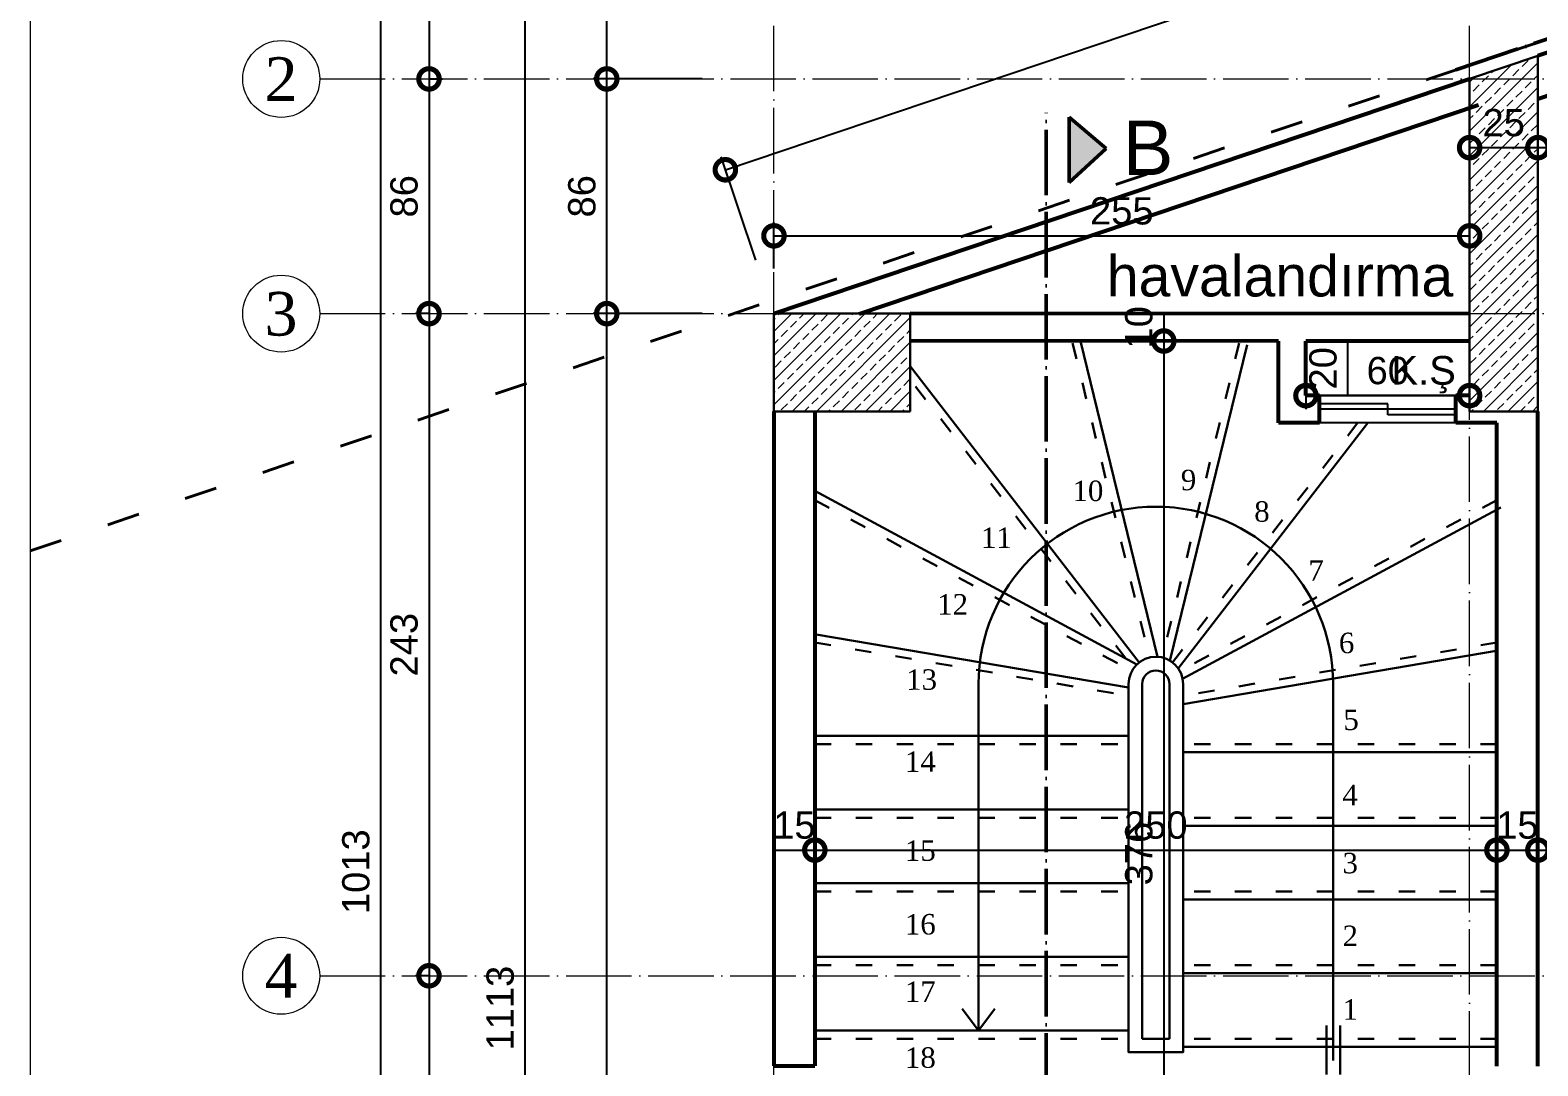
# Model space of a CAD drawing. Header units: millimetres. Extents: x 7519 to 33116, y -1769 to 3101.
# Drawn here: x 19042 to 19595, y 1839 to 2218 of the extents above; entities that cross this region are included whole.
import ezdxf
from ezdxf.enums import TextEntityAlignment as Align

# ---------------------------------------------------------------- set-up
doc = ezdxf.new("R2010")
doc.units = ezdxf.units.MM
doc.linetypes.add('ACAD_ISO03W100', pattern=[30, 12, -18])
doc.linetypes.add('ACAD_ISO04W100', pattern=[30, 24, -3, 0, -3])
for name, color, linetype, lineweight in [('duvar', 145, 'Continuous', 53), ('iç ölçü x', 20, 'Continuous', 9), ('KAPI', 42, 'Continuous', 25), ('kesit', 50, 'Continuous', 50), ('kolon', 1, 'Continuous', 30), ('KÜTÜPHANE', 34, 'Continuous', 30), ('tarama', 157, 'Continuous', 15), ('çizgi', 234, 'Continuous', 9)]:
    doc.layers.add(name, color=color, linetype=linetype, lineweight=lineweight)
doc.layers.add('kapı pen', color=4, linetype='Continuous')
doc.styles.add('ARIAL', font='arial.ttf', dxfattribs={"height": 10})
doc.styles.add('emre', font='times.ttf')
doc.styles.get("Standard").update_dxf_attribs({"font": 'arial.ttf'})
doc.styles.add('TÜRKÇE', font='times.ttf')
doc.dimstyles.new('KESİT', dxfattribs={"dimscale": 0, "dimtxt": 10, "dimasz": 15, "dimexe": 5, "dimexo": 5, "dimgap": 4, "dimtad": 1, "dimdec": 0, "dimdsep": 46, "dimtxsty": 'ARIAL', "dimblk": 'DOTSMALL', "dimcen": -2, "dimclrd": 256, "dimclre": 8, "dimclrt": 4, "dimadec": 0, "dimazin": 0, "dimtfac": 0.533333, "dimtdec": 0, "dimtix": 1, "dimtmove": 2, "dimatfit": 3, "dimldrblk": 'DOTSMALL', "dimfxl": 35, "dimfxlon": 1, "dimtolj": 1, "dimarcsym": 0})

# ---------------------------------------------------------------- blocks, each defined once
blk = doc.blocks.new('_DotSmall')
at = {"color": 0, "linetype": 'ByBlock', "const_width": 0.5}
blk.add_lwpolyline([(-0.0625, 0, 1), (0.0625, 0, 1)], format="xyb", close=True, dxfattribs=at)
blk = doc.blocks.new('*D99')
at = {"layer": 'Defpoints', "color": 0, "lineweight": 100, "transparency": 16777216}
for p in [(19186.74, 2416.26), (19186.74, 2200.26), (19188.17, 2200.26)]:
    blk.add_point(p, dxfattribs=at)
at = {"layer": 'iç ölçü x', "color": 8, "lineweight": -2, "transparency": 16777216}
for p, q in [((19188.17, 2416.26), (19193.17, 2416.26)), ((19188.17, 2200.26), (19193.17, 2200.26))]:
    blk.add_line(p, q, dxfattribs=at)
at = {"layer": 'iç ölçü x', "lineweight": -2, "transparency": 16777216}
blk.add_line((19188.17, 2416.26), (19188.17, 2200.26), dxfattribs=at)
at = {"layer": 'iç ölçü x', "lineweight": -2, "transparency": 16777216, "xscale": 15, "yscale": 15, "zscale": 15}
for p, rotation in [((19188.17, 2416.26), 90), ((19188.17, 2200.26), 270)]:
    blk.add_blockref('_DotSmall', p, dxfattribs=dict(at, rotation=rotation))
at = {"layer": 'iç ölçü x', "color": 4, "transparency": 16777216, "insert": (19179.06, 2308.26), "char_height": 10, "attachment_point": 5, "rotation": 90, "style": 'ARIAL'}
blk.add_mtext('\\A1;216', dxfattribs=at)
blk = doc.blocks.new('*D100')
at = {"layer": 'Defpoints', "color": 0, "lineweight": 100, "transparency": 16777216}
for p in [(19186.74, 2200.26), (19188.17, 2114.23), (19188.17, 2114.23)]:
    blk.add_point(p, dxfattribs=at)
at = {"layer": 'iç ölçü x', "color": 8, "lineweight": -2, "transparency": 16777216}
for p, q in [((19188.17, 2200.26), (19193.17, 2200.26)), ((19188.17, 2114.23), (19183.17, 2114.23))]:
    blk.add_line(p, q, dxfattribs=at)
at = {"layer": 'iç ölçü x', "lineweight": -2, "transparency": 16777216}
blk.add_line((19188.17, 2200.26), (19188.17, 2114.23), dxfattribs=at)
at = {"layer": 'iç ölçü x', "lineweight": -2, "transparency": 16777216, "xscale": 15, "yscale": 15, "zscale": 15}
for p, rotation in [((19188.17, 2200.26), 90), ((19188.17, 2114.23), 270)]:
    blk.add_blockref('_DotSmall', p, dxfattribs=dict(at, rotation=rotation))
at = {"layer": 'iç ölçü x', "color": 4, "transparency": 16777216, "insert": (19179.06, 2157.24), "char_height": 10, "attachment_point": 5, "rotation": 90, "style": 'ARIAL'}
blk.add_mtext('\\A1;86', dxfattribs=at)
blk = doc.blocks.new('*D101')
at = {"layer": 'Defpoints', "color": 0, "lineweight": 100, "transparency": 16777216}
for p in [(19188.17, 2114.23), (19188.17, 1871.52), (19188.17, 1871.52)]:
    blk.add_point(p, dxfattribs=at)
at = {"layer": 'iç ölçü x', "color": 8, "lineweight": -2, "transparency": 16777216}
for p, q in [((19188.17, 2114.23), (19183.17, 2114.23)), ((19188.17, 1871.52), (19183.17, 1871.52))]:
    blk.add_line(p, q, dxfattribs=at)
at = {"layer": 'iç ölçü x', "lineweight": -2, "transparency": 16777216}
blk.add_line((19188.17, 2114.23), (19188.17, 1871.52), dxfattribs=at)
at = {"layer": 'iç ölçü x', "lineweight": -2, "transparency": 16777216, "xscale": 15, "yscale": 15, "zscale": 15}
for p, rotation in [((19188.17, 2114.23), 90), ((19188.17, 1871.52), 270)]:
    blk.add_blockref('_DotSmall', p, dxfattribs=dict(at, rotation=rotation))
at = {"layer": 'iç ölçü x', "color": 4, "transparency": 16777216, "insert": (19179.06, 1992.88), "char_height": 10, "attachment_point": 5, "rotation": 90, "style": 'ARIAL'}
blk.add_mtext('\\A1;243', dxfattribs=at)
blk = doc.blocks.new('*D102')
at = {"layer": 'Defpoints', "color": 0, "lineweight": 100, "transparency": 16777216}
for p in [(19188.17, 1871.52), (19188.17, 1728.41), (19188.17, 1728.41)]:
    blk.add_point(p, dxfattribs=at)
at = {"layer": 'iç ölçü x', "color": 8, "lineweight": -2, "transparency": 16777216}
for p, q in [((19188.17, 1871.52), (19183.17, 1871.52)), ((19188.17, 1728.41), (19183.17, 1728.41))]:
    blk.add_line(p, q, dxfattribs=at)
at = {"layer": 'iç ölçü x', "lineweight": -2, "transparency": 16777216}
blk.add_line((19188.17, 1871.52), (19188.17, 1728.41), dxfattribs=at)
at = {"layer": 'iç ölçü x', "lineweight": -2, "transparency": 16777216, "xscale": 15, "yscale": 15, "zscale": 15}
for p, rotation in [((19188.17, 1871.52), 90), ((19188.17, 1728.41), 270)]:
    blk.add_blockref('_DotSmall', p, dxfattribs=dict(at, rotation=rotation))
at = {"layer": 'iç ölçü x', "color": 4, "transparency": 16777216, "insert": (19179.06, 1799.96), "char_height": 10, "attachment_point": 5, "rotation": 90, "style": 'ARIAL'}
blk.add_mtext('\\A1;143', dxfattribs=at)
blk = doc.blocks.new('*D105')
at = {"layer": 'Defpoints', "color": 0, "lineweight": 100, "transparency": 16777216}
for p in [(19170.52, 2416.26), (19170.52, 2416.26), (19170.52, 1403.08)]:
    blk.add_point(p, dxfattribs=at)
at = {"layer": 'iç ölçü x', "color": 8, "lineweight": -2, "transparency": 16777216}
for p, q in [((19170.52, 2416.26), (19165.52, 2416.26)), ((19170.52, 1403.08), (19175.52, 1403.08))]:
    blk.add_line(p, q, dxfattribs=at)
at = {"layer": 'iç ölçü x', "lineweight": -2, "transparency": 16777216}
blk.add_line((19170.52, 1403.08), (19170.52, 2416.26), dxfattribs=at)
at = {"layer": 'iç ölçü x', "lineweight": -2, "transparency": 16777216, "xscale": 15, "yscale": 15, "zscale": 15}
for p, rotation in [((19170.52, 2416.26), 90), ((19170.52, 1403.08), 270)]:
    blk.add_blockref('_DotSmall', p, dxfattribs=dict(at, rotation=rotation))
at = {"layer": 'iç ölçü x', "color": 4, "transparency": 16777216, "insert": (19161.41, 1909.67), "char_height": 10, "attachment_point": 5, "rotation": 90, "style": 'ARIAL'}
blk.add_mtext('\\A1;1013', dxfattribs=at)
blk = doc.blocks.new('*D124')
at = {"layer": 'Defpoints', "color": 0, "lineweight": 100, "transparency": 16777216}
for p in [(19253.33, 2114.23), (19314.58, 2114.23), (19314.58, 1303.08)]:
    blk.add_point(p, dxfattribs=at)
at = {"layer": 'iç ölçü x', "color": 8, "lineweight": -2, "transparency": 16777216}
for p, q in [((19288.33, 2114.23), (19248.33, 2114.23)), ((19288.33, 1303.08), (19248.33, 1303.08))]:
    blk.add_line(p, q, dxfattribs=at)
at = {"layer": 'iç ölçü x', "lineweight": -2, "transparency": 16777216}
blk.add_line((19253.33, 1303.08), (19253.33, 2114.23), dxfattribs=at)
at = {"layer": 'iç ölçü x', "lineweight": -2, "transparency": 16777216, "xscale": 15, "yscale": 15, "zscale": 15}
for p, rotation in [((19253.33, 2114.23), 90), ((19253.33, 1303.08), 270)]:
    blk.add_blockref('_DotSmall', p, dxfattribs=dict(at, rotation=rotation))
at = {"layer": 'iç ölçü x', "color": 4, "transparency": 16777216, "insert": (19244.23, 1708.66), "char_height": 10, "attachment_point": 5, "rotation": 90, "style": 'ARIAL'}
blk.add_mtext('\\A1;811', dxfattribs=at)
blk = doc.blocks.new('*D125')
at = {"layer": 'Defpoints', "color": 0, "lineweight": 100, "transparency": 16777216}
for p in [(19253.33, 2200.26), (19569.58, 2200.26), (19314.58, 2114.23)]:
    blk.add_point(p, dxfattribs=at)
at = {"layer": 'iç ölçü x', "color": 8, "lineweight": -2, "transparency": 16777216}
for p, q in [((19288.33, 2200.26), (19248.33, 2200.26)), ((19288.33, 2114.23), (19248.33, 2114.23))]:
    blk.add_line(p, q, dxfattribs=at)
at = {"layer": 'iç ölçü x', "lineweight": -2, "transparency": 16777216}
blk.add_line((19253.33, 2114.23), (19253.33, 2200.26), dxfattribs=at)
at = {"layer": 'iç ölçü x', "lineweight": -2, "transparency": 16777216, "xscale": 15, "yscale": 15, "zscale": 15}
for p, rotation in [((19253.33, 2200.26), 90), ((19253.33, 2114.23), 270)]:
    blk.add_blockref('_DotSmall', p, dxfattribs=dict(at, rotation=rotation))
at = {"layer": 'iç ölçü x', "color": 4, "transparency": 16777216, "insert": (19244.23, 2157.24), "char_height": 10, "attachment_point": 5, "rotation": 90, "style": 'ARIAL'}
blk.add_mtext('\\A1;86', dxfattribs=at)
blk = doc.blocks.new('*D126')
at = {"layer": 'Defpoints', "color": 0, "lineweight": 100, "transparency": 16777216}
for p in [(19253.33, 2416.26), (20209.86, 2416.26), (19569.58, 2200.26)]:
    blk.add_point(p, dxfattribs=at)
at = {"layer": 'iç ölçü x', "color": 8, "lineweight": -2, "transparency": 16777216}
for p, q in [((19288.33, 2416.26), (19248.33, 2416.26)), ((19288.33, 2200.26), (19248.33, 2200.26))]:
    blk.add_line(p, q, dxfattribs=at)
at = {"layer": 'iç ölçü x', "lineweight": -2, "transparency": 16777216}
blk.add_line((19253.33, 2200.26), (19253.33, 2416.26), dxfattribs=at)
at = {"layer": 'iç ölçü x', "lineweight": -2, "transparency": 16777216, "xscale": 15, "yscale": 15, "zscale": 15}
for p, rotation in [((19253.33, 2416.26), 90), ((19253.33, 2200.26), 270)]:
    blk.add_blockref('_DotSmall', p, dxfattribs=dict(at, rotation=rotation))
at = {"layer": 'iç ölçü x', "color": 4, "transparency": 16777216, "insert": (19244.23, 2308.26), "char_height": 10, "attachment_point": 5, "rotation": 90, "style": 'ARIAL'}
blk.add_mtext('\\A1;216', dxfattribs=at)
blk = doc.blocks.new('*D127')
at = {"layer": 'Defpoints', "color": 0, "lineweight": 100, "transparency": 16777216}
for p in [(19223.41, 2416.26), (19268.33, 2416.26), (19268.33, 1303.08)]:
    blk.add_point(p, dxfattribs=at)
at = {"layer": 'iç ölçü x', "color": 8, "lineweight": -2, "transparency": 16777216}
for p, q in [((19258.41, 2416.26), (19218.41, 2416.26)), ((19258.41, 1303.08), (19218.41, 1303.08))]:
    blk.add_line(p, q, dxfattribs=at)
at = {"layer": 'iç ölçü x', "lineweight": -2, "transparency": 16777216}
blk.add_line((19223.41, 1303.08), (19223.41, 2416.26), dxfattribs=at)
at = {"layer": 'iç ölçü x', "lineweight": -2, "transparency": 16777216, "xscale": 15, "yscale": 15, "zscale": 15}
for p, rotation in [((19223.41, 2416.26), 90), ((19223.41, 1303.08), 270)]:
    blk.add_blockref('_DotSmall', p, dxfattribs=dict(at, rotation=rotation))
at = {"layer": 'iç ölçü x', "color": 4, "transparency": 16777216, "insert": (19214.3, 1859.67), "char_height": 10, "attachment_point": 5, "rotation": 90, "style": 'ARIAL'}
blk.add_mtext('\\A1;1113', dxfattribs=at)
blk = doc.blocks.new('*D128')
at = {"layer": 'Defpoints', "color": 0, "lineweight": 100, "transparency": 16777216}
for p in [(19569.57, 2174.49), (19594.58, 2175.08), (19594.58, 2174.49)]:
    blk.add_point(p, dxfattribs=at)
at = {"layer": 'iç ölçü x', "color": 8, "lineweight": -2, "transparency": 16777216}
for p, q in [((19569.57, 2175.08), (19569.57, 2180.08)), ((19594.58, 2175.08), (19594.58, 2180.08))]:
    blk.add_line(p, q, dxfattribs=at)
at = {"layer": 'iç ölçü x', "lineweight": -2, "transparency": 16777216}
blk.add_line((19569.57, 2175.08), (19594.58, 2175.08), dxfattribs=at)
at = {"layer": 'iç ölçü x', "lineweight": -2, "transparency": 16777216, "xscale": 15, "yscale": 15, "zscale": 15, "rotation": 180}
blk.add_blockref('_DotSmall', (19569.57, 2175.08), dxfattribs=at)
at = {"layer": 'iç ölçü x', "lineweight": -2, "transparency": 16777216, "xscale": 15, "yscale": 15, "zscale": 15}
blk.add_blockref('_DotSmall', (19594.58, 2175.08), dxfattribs=at)
at = {"layer": 'iç ölçü x', "color": 4, "transparency": 16777216, "insert": (19582.07, 2184.19), "char_height": 10, "attachment_point": 5, "style": 'ARIAL'}
blk.add_mtext('\\A1;25', dxfattribs=at)
blk = doc.blocks.new('*D129')
at = {"layer": 'Defpoints', "color": 0, "lineweight": 100, "transparency": 16777216}
for p in [(19594.58, 2174.49), (19749.58, 2175.08), (19749.58, 2174.62)]:
    blk.add_point(p, dxfattribs=at)
at = {"layer": 'iç ölçü x', "color": 8, "lineweight": -2, "transparency": 16777216}
for p, q in [((19594.58, 2175.08), (19594.58, 2180.08)), ((19749.58, 2175.08), (19749.58, 2180.08))]:
    blk.add_line(p, q, dxfattribs=at)
at = {"layer": 'iç ölçü x', "lineweight": -2, "transparency": 16777216}
blk.add_line((19594.58, 2175.08), (19749.58, 2175.08), dxfattribs=at)
at = {"layer": 'iç ölçü x', "lineweight": -2, "transparency": 16777216, "xscale": 15, "yscale": 15, "zscale": 15, "rotation": 180}
blk.add_blockref('_DotSmall', (19594.58, 2175.08), dxfattribs=at)
at = {"layer": 'iç ölçü x', "lineweight": -2, "transparency": 16777216, "xscale": 15, "yscale": 15, "zscale": 15}
blk.add_blockref('_DotSmall', (19749.58, 2175.08), dxfattribs=at)
at = {"layer": 'iç ölçü x', "color": 4, "transparency": 16777216, "insert": (19672.08, 2184.19), "char_height": 10, "attachment_point": 5, "style": 'ARIAL'}
blk.add_mtext('\\A1;155', dxfattribs=at)
blk = doc.blocks.new('*D131')
at = {"layer": 'Defpoints', "color": 0, "lineweight": 100, "transparency": 16777216}
for p in [(19314.6, 1918.81), (19329.58, 1918.81), (19329.58, 1917.59)]:
    blk.add_point(p, dxfattribs=at)
at = {"layer": 'iç ölçü x', "color": 8, "lineweight": -2, "transparency": 16777216}
for p, q in [((19314.6, 1917.59), (19314.6, 1912.59)), ((19329.58, 1917.59), (19329.58, 1912.59))]:
    blk.add_line(p, q, dxfattribs=at)
at = {"layer": 'iç ölçü x', "lineweight": -2, "transparency": 16777216}
blk.add_line((19314.6, 1917.59), (19329.58, 1917.59), dxfattribs=at)
at = {"layer": 'iç ölçü x', "color": 4, "transparency": 16777216, "insert": (19322.09, 1926.7), "char_height": 10, "attachment_point": 5, "style": 'ARIAL'}
blk.add_mtext('\\A1;15', dxfattribs=at)
blk = doc.blocks.new('*D132')
at = {"layer": 'Defpoints', "color": 0, "lineweight": 100, "transparency": 16777216}
for p in [(19329.58, 1918.81), (19579.58, 1917.59), (19579.58, 1917.59)]:
    blk.add_point(p, dxfattribs=at)
at = {"layer": 'iç ölçü x', "color": 8, "lineweight": -2, "transparency": 16777216}
for p, q in [((19329.58, 1917.59), (19329.58, 1912.59)), ((19579.58, 1917.59), (19579.58, 1922.59))]:
    blk.add_line(p, q, dxfattribs=at)
at = {"layer": 'iç ölçü x', "lineweight": -2, "transparency": 16777216}
blk.add_line((19329.58, 1917.59), (19579.58, 1917.59), dxfattribs=at)
at = {"layer": 'iç ölçü x', "lineweight": -2, "transparency": 16777216, "xscale": 15, "yscale": 15, "zscale": 15, "rotation": 180}
blk.add_blockref('_DotSmall', (19329.58, 1917.59), dxfattribs=at)
at = {"layer": 'iç ölçü x', "lineweight": -2, "transparency": 16777216, "xscale": 15, "yscale": 15, "zscale": 15}
blk.add_blockref('_DotSmall', (19579.58, 1917.59), dxfattribs=at)
at = {"layer": 'iç ölçü x', "color": 4, "transparency": 16777216, "insert": (19454.58, 1926.7), "char_height": 10, "attachment_point": 5, "style": 'ARIAL'}
blk.add_mtext('\\A1;250', dxfattribs=at)
blk = doc.blocks.new('*D133')
at = {"layer": 'Defpoints', "color": 0, "lineweight": 100, "transparency": 16777216}
for p in [(19579.58, 1917.59), (19594.58, 1917.59), (19594.58, 1917.59)]:
    blk.add_point(p, dxfattribs=at)
at = {"layer": 'iç ölçü x', "color": 8, "lineweight": -2, "transparency": 16777216}
for p, q in [((19579.58, 1917.59), (19579.58, 1922.59)), ((19594.58, 1917.59), (19594.58, 1922.59))]:
    blk.add_line(p, q, dxfattribs=at)
at = {"layer": 'iç ölçü x', "lineweight": -2, "transparency": 16777216}
blk.add_line((19579.58, 1917.59), (19594.58, 1917.59), dxfattribs=at)
at = {"layer": 'iç ölçü x', "color": 4, "transparency": 16777216, "insert": (19587.08, 1926.7), "char_height": 10, "attachment_point": 5, "style": 'ARIAL'}
blk.add_mtext('\\A1;15', dxfattribs=at)
blk = doc.blocks.new('*D134')
at = {"layer": 'Defpoints', "color": 0, "lineweight": 100, "transparency": 16777216}
for p in [(19594.58, 1917.59), (19664.58, 1917.59), (19664.58, 1917.59)]:
    blk.add_point(p, dxfattribs=at)
at = {"layer": 'iç ölçü x', "color": 8, "lineweight": -2, "transparency": 16777216}
for p, q in [((19594.58, 1917.59), (19594.58, 1922.59)), ((19664.58, 1917.59), (19664.58, 1922.59))]:
    blk.add_line(p, q, dxfattribs=at)
at = {"layer": 'iç ölçü x', "lineweight": -2, "transparency": 16777216}
blk.add_line((19594.58, 1917.59), (19664.58, 1917.59), dxfattribs=at)
at = {"layer": 'iç ölçü x', "lineweight": -2, "transparency": 16777216, "xscale": 15, "yscale": 15, "zscale": 15, "rotation": 180}
blk.add_blockref('_DotSmall', (19594.58, 1917.59), dxfattribs=at)
at = {"layer": 'iç ölçü x', "lineweight": -2, "transparency": 16777216, "xscale": 15, "yscale": 15, "zscale": 15}
blk.add_blockref('_DotSmall', (19664.58, 1917.59), dxfattribs=at)
at = {"layer": 'iç ölçü x', "color": 4, "transparency": 16777216, "insert": (19629.58, 1926.7), "char_height": 10, "attachment_point": 5, "style": 'ARIAL'}
blk.add_mtext('\\A1;70', dxfattribs=at)
blk = doc.blocks.new('*D146')
at = {"layer": 'Defpoints', "color": 0, "lineweight": 100, "transparency": 16777216}
for p in [(19455.7, 2114.23), (19455.69, 2104.2), (19457.48, 2104.2)]:
    blk.add_point(p, dxfattribs=at)
at = {"layer": 'iç ölçü x', "color": 8, "lineweight": -2, "transparency": 16777216}
for p, q in [((19457.48, 2114.23), (19462.48, 2114.23)), ((19457.48, 2104.2), (19462.48, 2104.2))]:
    blk.add_line(p, q, dxfattribs=at)
at = {"layer": 'iç ölçü x', "lineweight": -2, "transparency": 16777216}
blk.add_line((19457.48, 2114.23), (19457.48, 2104.2), dxfattribs=at)
at = {"layer": 'iç ölçü x', "color": 4, "transparency": 16777216, "insert": (19448.37, 2109.22), "char_height": 10, "attachment_point": 5, "rotation": 90, "style": 'ARIAL'}
blk.add_mtext('\\A1;10', dxfattribs=at)
blk = doc.blocks.new('*D147')
at = {"layer": 'Defpoints', "color": 0, "lineweight": 100, "transparency": 16777216}
for p in [(19455.69, 2104.2), (19457.48, 1728.41), (19457.48, 1728.41)]:
    blk.add_point(p, dxfattribs=at)
at = {"layer": 'iç ölçü x', "color": 8, "lineweight": -2, "transparency": 16777216}
for p, q in [((19457.48, 2104.2), (19462.48, 2104.2)), ((19457.48, 1728.41), (19452.48, 1728.41))]:
    blk.add_line(p, q, dxfattribs=at)
at = {"layer": 'iç ölçü x', "lineweight": -2, "transparency": 16777216}
blk.add_line((19457.48, 2104.2), (19457.48, 1728.41), dxfattribs=at)
at = {"layer": 'iç ölçü x', "lineweight": -2, "transparency": 16777216, "xscale": 15, "yscale": 15, "zscale": 15}
for p, rotation in [((19457.48, 2104.2), 90), ((19457.48, 1728.41), 270)]:
    blk.add_blockref('_DotSmall', p, dxfattribs=dict(at, rotation=rotation))
at = {"layer": 'iç ölçü x', "color": 4, "transparency": 16777216, "insert": (19448.37, 1916.31), "char_height": 10, "attachment_point": 5, "rotation": 90, "style": 'ARIAL'}
blk.add_mtext('\\A1;376', dxfattribs=at)
blk = doc.blocks.new('*D498')
at = {"layer": 'Defpoints', "color": 0, "transparency": 16777216}
for p in [(20272.07, 2495.97), (20289.86, 2443.25), (19314.58, 2114.23)]:
    blk.add_point(p, dxfattribs=at)
at = {"layer": 'iç ölçü x', "color": 8, "lineweight": -2, "transparency": 16777216}
for p, q in [((20283.26, 2462.81), (20270.47, 2500.71)), ((19307.98, 2133.79), (19295.19, 2171.7))]:
    blk.add_line(p, q, dxfattribs=at)
at = {"layer": 'iç ölçü x', "lineweight": -2, "transparency": 16777216}
blk.add_line((19296.79, 2166.96), (20272.07, 2495.97), dxfattribs=at)
at = {"layer": 'iç ölçü x', "lineweight": -2, "transparency": 16777216, "xscale": 15, "yscale": 15, "zscale": 15}
for p, rotation in [((20272.07, 2495.97), 18.64210349549597), ((19296.79, 2166.96), 198.6421034954959)]:
    blk.add_blockref('_DotSmall', p, dxfattribs=dict(at, rotation=rotation))
at = {"layer": 'iç ölçü x', "color": 4, "transparency": 16777216, "insert": (19781.52, 2340.09), "char_height": 10, "attachment_point": 5, "rotation": 18.6421, "style": 'ARIAL'}
blk.add_mtext('\\A1;1029', dxfattribs=at)
blk = doc.blocks.new('*D499')
at = {"layer": 'Defpoints', "color": 0, "lineweight": 100, "transparency": 16777216}
for p in [(19569.58, 2142.74), (19314.6, 2125.77), (19569.58, 2125.77)]:
    blk.add_point(p, dxfattribs=at)
at = {"layer": 'iç ölçü x', "color": 8, "lineweight": -2, "transparency": 16777216}
for p, q in [((19314.6, 2130.77), (19314.6, 2147.74)), ((19569.58, 2130.77), (19569.58, 2147.74))]:
    blk.add_line(p, q, dxfattribs=at)
at = {"layer": 'iç ölçü x', "lineweight": -2, "transparency": 16777216}
blk.add_line((19314.6, 2142.74), (19569.58, 2142.74), dxfattribs=at)
at = {"layer": 'iç ölçü x', "lineweight": -2, "transparency": 16777216, "xscale": 15, "yscale": 15, "zscale": 15, "rotation": 180}
blk.add_blockref('_DotSmall', (19314.6, 2142.74), dxfattribs=at)
at = {"layer": 'iç ölçü x', "lineweight": -2, "transparency": 16777216, "xscale": 15, "yscale": 15, "zscale": 15}
blk.add_blockref('_DotSmall', (19569.58, 2142.74), dxfattribs=at)
at = {"layer": 'iç ölçü x', "color": 4, "transparency": 16777216, "insert": (19442.09, 2151.84), "char_height": 10, "attachment_point": 5, "style": 'ARIAL'}
blk.add_mtext('\\A1;255', dxfattribs=at)
blk = doc.blocks.new('A$C65B81EC1')
at = {"layer": 'duvar'}
for p, q in [((-25.01, -9.97), (-25.01, 0.03)), ((25, -10), (25, 0))]:
    blk.add_line(p, q, dxfattribs=at)
at = {"layer": 'KAPI'}
for points in [[(25, 0), (-25, 0)], [(0, -3), (-25, -3)], [(25, -5), (-25, -5)], [(0, -7), (0, -3)], [(25, -10), (-25, -10)], [(25, -7), (0, -7)]]:
    blk.add_lwpolyline(points, dxfattribs=at)
blk = doc.blocks.new('*D686')
at = {"layer": 'Defpoints', "color": 0, "transparency": 16777216}
for p in [(19509.58, 2104.19), (19524.98, 2104.19), (19509.58, 2084.19)]:
    blk.add_point(p, dxfattribs=at)
at = {"layer": 'iç ölçü x', "color": 8, "lineweight": -2, "transparency": 16777216}
for p, q in [((19514.58, 2104.19), (19529.98, 2104.19)), ((19514.58, 2084.19), (19529.98, 2084.19))]:
    blk.add_line(p, q, dxfattribs=at)
at = {"layer": 'iç ölçü x', "lineweight": -2, "transparency": 16777216}
blk.add_line((19524.98, 2084.19), (19524.98, 2104.19), dxfattribs=at)
at = {"layer": 'iç ölçü x', "color": 4, "transparency": 16777216, "insert": (19515.87, 2094.19), "char_height": 10, "attachment_point": 5, "rotation": 90, "style": 'ARIAL'}
blk.add_mtext('\\A1;20', dxfattribs=at)
blk = doc.blocks.new('*D687')
at = {"layer": 'Defpoints', "color": 0, "transparency": 16777216}
for p in [(19509.58, 2094.19), (19569.55, 2094.19), (19569.55, 2084.18)]:
    blk.add_point(p, dxfattribs=at)
at = {"layer": 'iç ölçü x', "color": 8, "lineweight": -2, "transparency": 16777216}
for p, q in [((19509.58, 2089.19), (19509.58, 2079.18)), ((19569.55, 2089.19), (19569.55, 2079.18))]:
    blk.add_line(p, q, dxfattribs=at)
at = {"layer": 'iç ölçü x', "lineweight": -2, "transparency": 16777216}
blk.add_line((19509.58, 2084.18), (19569.55, 2084.18), dxfattribs=at)
at = {"layer": 'iç ölçü x', "lineweight": -2, "transparency": 16777216, "xscale": 15, "yscale": 15, "zscale": 15, "rotation": 180}
blk.add_blockref('_DotSmall', (19509.58, 2084.18), dxfattribs=at)
at = {"layer": 'iç ölçü x', "lineweight": -2, "transparency": 16777216, "xscale": 15, "yscale": 15, "zscale": 15}
blk.add_blockref('_DotSmall', (19569.55, 2084.18), dxfattribs=at)
at = {"layer": 'iç ölçü x', "color": 4, "transparency": 16777216, "insert": (19539.57, 2093.29), "char_height": 10, "attachment_point": 5, "style": 'ARIAL'}
blk.add_mtext('\\A1;60', dxfattribs=at)

msp = doc.modelspace()

# ---------------------------------------------------------------- hatches: boundary and pattern name
at = {"layer": 'kesit'}
h = msp.add_hatch(color=256, dxfattribs=at)
h.dxf.hatch_style = 1
h.paths.add_polyline_path([(19436.324, 2174.768), (19422.844, 2186.19), (19422.844, 2162.325)])
at = {"layer": 'tarama'}
h = msp.add_hatch(dxfattribs=at)
h.set_pattern_fill('ANSI33', color=256)
h.set_pattern_definition([(45, (-1721.363, -89.647), (-4.490128, 4.490128), []), (45, (-1716.873, -89.647), (-4.490128, 4.490128), [3.175, -1.5875])])
h.paths.add_polyline_path([(19594.578, 2078.406), (19594.578, 2208.69), (19569.578, 2200.257), (19569.578, 2078.406)])
h = msp.add_hatch(dxfattribs=at)
h.set_pattern_fill('ANSI33', color=256)
h.set_pattern_definition([(45, (-20204.8364, 0), (-4.4901281, 4.4901281), []), (45, (-20200.346, 0), (-4.4901281, 4.4901281), [3.175, -1.5875])])
h.paths.add_polyline_path([(19364.578, 2114.231), (19314.601, 2114.231), (19314.601, 2078.408), (19364.578, 2078.408)])

# ---------------------------------------------------------------- linework, layer by layer
at = {"layer": 'duvar'}
for p, q in [((20025.955, 2338.387), (19594.578, 2192.86)), ((19314.601, 2114.231), (19569.578, 2200.238)), ((19345.836, 2114.213), (19572.774, 2190.763)), ((19569.557, 2114.18), (19364.578, 2114.231)), ((19499.582, 2104.191), (19364.578, 2104.225)), ((19499.582, 2074.191), (19499.582, 2104.191)), ((19569.559, 2104.18), (19509.582, 2104.188)), ((19509.582, 2084.188), (19509.582, 2104.188)), ((19514.565, 2084.188), (19509.582, 2084.188)), ((19569.559, 2084.18), (19564.571, 2084.18)), ((19314.578, 2078.408), (19314.578, 1838.506)), ((19329.578, 2078.408), (19329.578, 1838.509)), ((19594.578, 1838.406), (19594.578, 2078.406)), ((19514.565, 2074.214), (19499.582, 2074.191)), ((19579.582, 2074.177), (19564.569, 2074.18)), ((19579.578, 1838.406), (19579.578, 2074.177)), ((19314.555, 1838.506), (19329.578, 1838.509))]:
    msp.add_line(p, q, dxfattribs=at)
msp.add_lwpolyline([(20159.856, 2399.39), (19594.578, 2208.69)], dxfattribs=at)
at = {"layer": 'iç ölçü x', "linetype": 'ACAD_ISO04W100', "lineweight": 50}
for q in [(20209.856, 2421.258), (19564.555, 2203.557)]:
    msp.add_line((19564.555, 2203.569), q, dxfattribs=at)
at = {"layer": 'iç ölçü x'}
msp.add_lwpolyline([(19041.983, 704.072), (20883.615, 704.072), (20883.615, 3080.74), (19041.983, 3080.74)], close=True, dxfattribs=at)
at = {"layer": 'kapı pen', "linetype": 'ACAD_ISO03W100', "lineweight": 40}
msp.add_line((19041.983, 2027.265), (20867.807, 2643.217), dxfattribs=at)
at = {"layer": 'kesit', "linetype": 'ACAD_ISO04W100'}
msp.add_line((19414.327, 1104.113), (19414.327, 2187.85), dxfattribs=at)
at = {"layer": 'kesit'}
for p, q in [((19422.844, 2186.19), (19436.324, 2174.768)), ((19422.844, 2186.19), (19422.844, 2162.325)), ((19436.324, 2174.768), (19422.844, 2162.325))]:
    msp.add_line(p, q, dxfattribs=at)
at = {"layer": 'kolon'}
for points in [[(19579.578, 2078.406), (19594.578, 2078.406), (19594.578, 2192.86), (19594.578, 2208.69), (19594.578, 2208.69), (19569.576, 2200.256), (19569.555, 2078.408)], [(19364.578, 2078.408), (19314.578, 2078.408), (19314.578, 2114.231), (19364.578, 2114.231)]]:
    msp.add_lwpolyline(points, close=True, dxfattribs=at)
at = {"layer": 'KÜTÜPHANE', "linetype": 'ACAD_ISO03W100', "ltscale": 0.5}
for p, q in [((19424.072, 2103.461), (19452.207, 1988.176)), ((19485.084, 2103.461), (19456.949, 1988.176)), ((19443.565, 1987.808), (19364.578, 2090.046)), ((19460.692, 1986.374), (19528.536, 2074.189)), ((19329.578, 2045.869), (19445.776, 1983.207)), ((19579.578, 2045.869), (19463.38, 1983.207)), ((19329.578, 1993.675), (19444.578, 1974.159)), ((19579.578, 1993.675), (19464.578, 1974.159)), ((19329.578, 1956.461), (19444.578, 1956.461)), ((19579.578, 1956.461), (19464.578, 1956.461)), ((19329.578, 1929.461), (19444.578, 1929.461)), ((19579.578, 1929.461), (19464.578, 1929.461)), ((19329.578, 1902.461), (19444.578, 1902.461)), ((19579.578, 1902.461), (19464.578, 1902.461)), ((19329.578, 1875.461), (19444.578, 1875.461)), ((19579.578, 1875.461), (19464.578, 1875.461)), ((19329.578, 1848.461), (19444.578, 1848.461)), ((19579.578, 1848.461), (19464.578, 1848.461))]:
    msp.add_line(p, q, dxfattribs=at)
at = {"layer": 'KÜTÜPHANE'}
for p, q in [((19426.986, 2104.172), (19455.231, 1988.439)), ((19487.998, 2102.749), (19459.754, 1987.017)), ((19448.464, 1986.374), (19364.578, 2094.953)), ((19462.784, 1984.175), (19532.326, 2074.188)), ((19329.578, 2049.278), (19447.606, 1985.629)), ((19581.002, 2043.229), (19464.398, 1980.348)), ((19330.08, 1996.633), (19444.578, 1977.201)), ((19580.08, 1990.718), (19464.578, 1971.116)), ((19389.578, 1978.461), (19389.578, 1851.461)), ((19449.578, 1978.461), (19449.578, 1848.461)), ((19459.578, 1978.461), (19459.578, 1848.461)), ((19519.578, 1978.461), (19519.578, 1840.48)), ((19329.578, 1959.461), (19444.578, 1959.461)), ((19579.578, 1953.461), (19464.578, 1953.461)), ((19329.578, 1932.461), (19444.578, 1932.461)), ((19579.578, 1926.461), (19464.578, 1926.461)), ((19329.578, 1905.461), (19444.578, 1905.461)), ((19579.578, 1899.461), (19464.578, 1899.461)), ((19329.578, 1878.461), (19444.578, 1878.461)), ((19579.578, 1872.461), (19464.578, 1872.461)), ((19383.541, 1859.381), (19389.578, 1851.461)), ((19395.615, 1859.381), (19389.578, 1851.461)), ((19329.578, 1851.461), (19444.578, 1851.461)), ((19517.087, 1853.292), (19517.087, 1835.285)), ((19522.069, 1853.292), (19522.069, 1835.285)), ((19459.578, 1848.461), (19449.578, 1848.461)), ((19579.578, 1845.461), (19464.578, 1845.461))]:
    msp.add_line(p, q, dxfattribs=at)
msp.add_lwpolyline([(19464.578, 1978.461, 1), (19444.578, 1978.461), (19444.578, 1843.461), (19464.578, 1843.461)], format="xyb", close=True, dxfattribs=at)
for radius in [65, 5]:
    msp.add_arc((19454.578, 1978.461), radius, 0, 180, dxfattribs=at)
at = {"layer": 'çizgi', "linetype": 'ACAD_ISO04W100'}
for p, q in [((19314.601, 1112.128), (19314.601, 2550.792)), ((19569.578, 1112.128), (19569.578, 2550.792)), ((19148.124, 2200.256), (20429.561, 2200.256)), ((19148.118, 2114.231), (20429.554, 2114.231)), ((19148.109, 1871.523), (20429.546, 1871.523))]:
    msp.add_line(p, q, dxfattribs=at)
at = {"layer": 'çizgi'}
for centre in [(19134.022, 2200.256), (19134.007, 2114.231), (19134.007, 1871.523)]:
    msp.add_circle(centre, 14.102, dxfattribs=at)

# ---------------------------------------------------------------- block references
at = {"layer": 'iç ölçü x'}
msp.add_blockref('A$C65B81EC1', (19539.571, 2084.184), dxfattribs=at)

# ---------------------------------------------------------------- texts
for s, height, p in [('havalandırma ', 15, (19436.603, 2120.527)), ('K.Ş', 10.5, (19540.887, 2088.198))]:
    msp.add_text(s, height=height).set_placement(p)
at = {"layer": 'kesit', "insert": (19442.378, 2185.021), "char_height": 20, "attachment_point": 1}
msp.add_mtext_dynamic_manual_height_columns('B', width=28.60198, gutter_width=12.5, heights=[0], dxfattribs=at)
at = {"layer": 'KÜTÜPHANE', "style": 'emre'}
for s, p in [('9', (19466.558, 2053.258)), ('10', (19429.67, 2049.265)), ('8', (19493.448, 2041.71)), ('11', (19396.125, 2032.118)), ('7', (19513.315, 2020.045)), ('12', (19380.072, 2007.666)), ('6', (19524.495, 1993.532)), ('13', (19368.712, 1980.099)), ('5', (19526.13, 1965.346)), ('14', (19368.236, 1950.019)), ('4', (19525.746, 1937.758)), ('15', (19368.236, 1917.4)), ('3', (19525.816, 1912.841)), ('16', (19368.236, 1890.4)), ('2', (19525.816, 1886.158)), ('17', (19368.236, 1865.68)), ('1', (19525.816, 1859.158)), ('18', (19368.236, 1841.526))]:
    msp.add_text(s, height=7.5, rotation=0.24531, dxfattribs=at).set_placement(p, align=Align.MIDDLE_CENTER)
at = {"layer": 'çizgi', "style": 'TÜRKÇE'}
for s, p in [('2', (19127.91, 2192.217)), ('3', (19127.895, 2106.192)), ('4', (19127.895, 1863.485))]:
    msp.add_text(s, height=16, dxfattribs=at).set_placement(p)

# ---------------------------------------------------------------- dimensions: what is measured, and where the dimension line sits
at = {"layer": 'iç ölçü x'}
dim = msp.add_aligned_dim(p1=(19314.578, 2114.231), p2=(20289.856, 2443.246), distance=55.647, dimstyle='KESİT', override={"dimscale": 1}, dxfattribs=at)
dim.commit()
dim.dimension.update_dxf_attribs({"geometry": '*D498', "text_midpoint": (19781.519, 2340.094)})
for base, p1, p2, picture, middle in [((19170.516, 2416.258), (19170.516, 1403.081), (19170.516, 2416.258), '*D105', (19161.407, 1909.669)), ((19188.166, 2200.256), (19186.74, 2416.258), (19186.74, 2200.256), '*D99', (19179.06, 2308.257)), ((19223.41, 2416.258), (19268.333, 1303.081), (19268.333, 2416.258), '*D127', (19214.301, 1859.669)), ((19253.333, 2416.258), (19569.578, 2200.256), (20209.856, 2416.258), '*D126', (19244.228, 2308.257)), ((19188.166, 2114.231), (19186.74, 2200.256), (19188.166, 2114.231), '*D100', (19179.06, 2157.243)), ((19253.333, 2200.256), (19314.578, 2114.231), (19569.578, 2200.256), '*D125', (19244.228, 2157.243)), ((19188.166, 1871.523), (19188.166, 2114.231), (19188.166, 1871.523), '*D101', (19179.057, 1992.877)), ((19253.333, 2114.231), (19314.578, 1303.081), (19314.578, 2114.231), '*D124', (19244.228, 1708.656)), ((19457.479, 1728.406), (19455.694, 2104.205), (19457.479, 1728.406), '*D147', (19448.37, 1916.305)), ((19524.98, 2104.188), (19509.582, 2084.188), (19509.582, 2104.188), '*D686', (19515.874, 2094.188)), ((19188.166, 1728.406), (19188.166, 1871.523), (19188.166, 1728.406), '*D102', (19179.057, 1799.965))]:
    dim = msp.add_linear_dim(base=base, p1=p1, p2=p2, angle=90, dimstyle='KESİT', override={"dimscale": 1}, dxfattribs=at)
    dim.commit()
    dim.dimension.update_dxf_attribs({"geometry": picture, "text_midpoint": middle})
for base, p1, p2, text, picture, middle in [((19594.578, 2175.081), (19569.572, 2174.486), (19594.578, 2174.486), '25', '*D128', (19582.075, 2184.187)), ((19329.578, 1917.591), (19314.601, 1918.814), (19329.578, 1918.814), '15', '*D131', (19322.089, 1926.697))]:
    dim = msp.add_linear_dim(base=base, p1=p1, p2=p2, text=text, dimstyle='KESİT', override={"dimscale": 1}, dxfattribs=at)
    dim.commit()
    dim.dimension.update_dxf_attribs({"geometry": picture, "text_midpoint": middle})
for base, p1, p2, picture, middle in [((19749.578, 2175.081), (19594.578, 2174.486), (19749.578, 2174.621), '*D129', (19672.078, 2184.187)), ((19569.578, 2142.735), (19314.601, 2125.767), (19569.578, 2125.767), '*D499', (19442.089, 2151.841)), ((19569.555, 2084.184), (19509.582, 2094.188), (19569.555, 2094.188), '*D687', (19539.569, 2093.29)), ((19579.578, 1917.591), (19329.578, 1918.814), (19579.578, 1917.591), '*D132', (19454.578, 1926.697)), ((19594.578, 1917.591), (19579.578, 1917.591), (19594.578, 1917.591), '*D133', (19587.078, 1926.697)), ((19664.578, 1917.591), (19594.578, 1917.591), (19664.578, 1917.591), '*D134', (19629.578, 1926.697))]:
    dim = msp.add_linear_dim(base=base, p1=p1, p2=p2, dimstyle='KESİT', override={"dimscale": 1}, dxfattribs=at)
    dim.commit()
    dim.dimension.update_dxf_attribs({"geometry": picture, "text_midpoint": middle})
dim = msp.add_linear_dim(base=(19457.479, 2104.205), p1=(19455.697, 2114.231), p2=(19455.694, 2104.205), angle=90, text='10', dimstyle='KESİT', override={"dimscale": 1}, dxfattribs=at)
dim.commit()
dim.dimension.update_dxf_attribs({"geometry": '*D146', "text_midpoint": (19448.373, 2109.218)})

doc.saveas('drawing.dxf')
